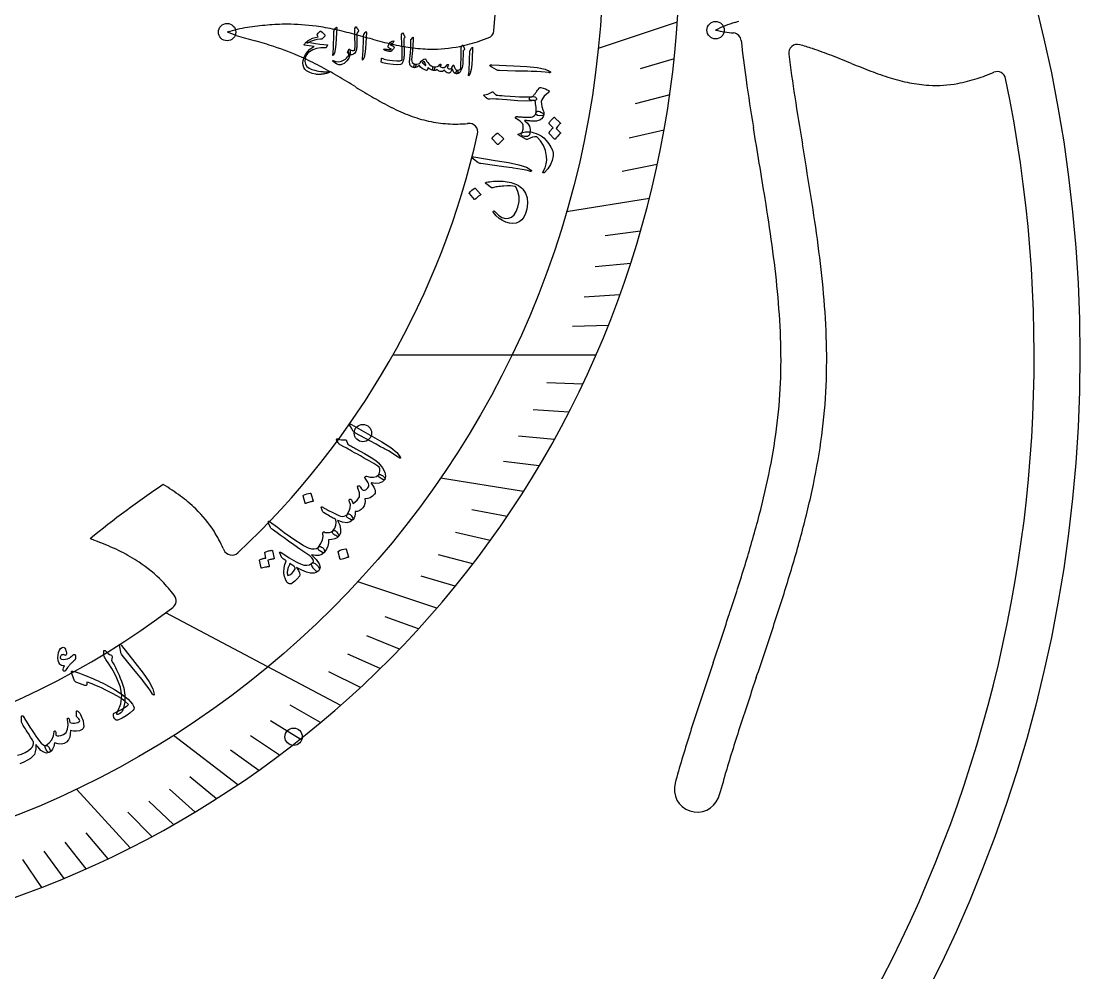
# Model space of a CAD drawing. Header units: millimetres. Extents: x -40.3 to 40.3, y -40.3 to 40.3.
# Drawn here: x 9.85 to 40.32, y -17.78 to 9.61 of the extents above; entities that cross this region are included whole.
import ezdxf

# ---------------------------------------------------------------- set-up
doc = ezdxf.new("R2010")
doc.units = ezdxf.units.MM
for name, color, linetype in [('CUT_INNER', 6, 'Continuous'), ('CUT_OUTER', 1, 'Continuous'), ('ENGRAVE', 7, 'Continuous'), ('ENGRAVE_FINE', 8, 'Continuous'), ('TEXT', 5, 'Continuous')]:
    doc.layers.add(name, color=color, linetype=linetype)

msp = doc.modelspace()

# ---------------------------------------------------------------- linework, layer by layer
at = {"layer": 'CUT_INNER'}
for points in [[(30.394, 9.579), (30.505, 9.614)], [(16.042, 9.201), (15.785, 9.296), (15.78, 9.297)], [(23.058, 9.046), (23.294, 9.131)], [(22.715, 6.669), (22.703, 6.668)], [(12.142, -5.4), (11.842, -5.287), (11.836, -5.285)], [(15.668, -5.564), (15.685, -5.604)]]:
    msp.add_lwpolyline(points, dxfattribs=at)
for centre, radius, start, end in [((0, 11.523), 23.56, 354.6887, 200.6515), ((0, 11.523), 28.802, 270.0987, 51.7132), ((17.634, 1.595), 7.935, 95.0429, 99.2139), ((17.519, 2.913), 6.612, 90.14, 95.0554), ((17.511, 3.481), 6.044, 82.1346, 90.0734), ((17.335, 2.265), 7.274, 77.7011, 82.0797), ((31.522, 5.986), 3.766, 107.4337, 116.5342), ((16.893, 5.7), 3.766, 98.0836, 107.1841), ((27.106, 47.103), 39.484, 253.7262, 254.5445), ((16.315, -2.369), 12.018, 74.9975, 77.6552), ((-5.099, -82.086), 94.561, 74.62862, 74.96811), ((23.21, 9.366), 0.25, 289.7996, 354.5508), ((30.667, 12.948), 3.687, 257.0312, 265.1816), ((30.328, 9.026), 0.25, 6.501, 83.3467), ((13.047, -3.56), 13.094, 71.876, 74.327), ((14.49, 0.876), 8.429, 66.0062, 71.8159), ((23.631, 22.41), 13.813, 254.6168, 256.9481), ((21.961, 15.211), 6.422, 256.9616, 261.9529), ((21.687, 13.307), 4.498, 262.0094, 269.1375), ((21.67, 12.866), 4.058, 269.2856, 281.4318), ((21.496, 13.701), 4.91, 281.4908, 288.5465), ((60.545, 12.249), 30.139, 186.0864, 188.2472), ((32.195, 8.695), 0.25, 74.2684, 187.5901), ((30.648, 3.064), 6.09, 71.0583, 74.6289), ((14.26, 0.408), 8.95, 62.1375, 65.8785), ((74.361, 14.033), 42.753, 187.2164, 188.8803), ((28.468, -3.561), 13.064, 68.8285, 71.4451), ((19.242, -27.331), 38.562, 67.903, 68.8011), ((12.329, -3.224), 13.064, 59.4785, 62.095), ((44.423, 34.666), 28.354, 247.8841, 249.0971), ((0, 0), 39.01, 257.7581, 11.7782), ((-0.637, -25.179), 38.562, 58.5529, 59.451), ((98.248, 17.571), 68.215, 188.12779, 189.29754), ((37.694, 17.041), 9.489, 249.0808, 252.6483), ((36.508, 13.243), 5.509, 252.6488, 258.6338), ((36.035, 12.059), 4.307, 280.3879, 288.0116), ((35.613, 13.404), 5.717, 287.8694, 293.0397), ((37.944, 7.912), 0.25, 11.7773, 111.9603), ((34.282, 31.903), 28.354, 238.534, 239.747), ((36.208, 11.77), 4.006, 258.6778, 266.7089), ((36.175, 11.315), 3.55, 266.8181, 280.3312), ((24.779, 15.606), 9.489, 239.7307, 243.2983), ((148.876, 25.595), 118.16, 188.84168, 189.50637), ((22.991, 12.051), 5.509, 243.2988, 249.2838), ((22.456, 10.645), 4.006, 249.3277, 257.3588), ((22.347, 10.187), 3.534, 257.4575, 266.482), ((22.358, 10.484), 3.831, 266.5991, 275.1708), ((22.744, 6.421), 0.25, 347.5195, 96.7946), ((-439.732, -71.907), 477.156, 9.21553, 9.46393), ((0.001, 11.523), 23.558, 313.0609, 347.3593), ((-202.175, -33.189), 237.779, 9.17224, 9.50592), ((-26.364, -4.802), 59.691, 7.83459, 9.1726), ((-26.568, -4.832), 58.582, 7.84535, 9.17483), ((-1.032, -1.315), 32.806, 5.5007, 7.8469), ((-0.939, -1.304), 34.027, 5.4748, 7.8357), ((9.213, -0.329), 22.513, 2.1259, 5.5019), ((9.294, -0.324), 23.747, 2.0745, 5.4749), ((14.607, -0.128), 17.116, 357.7261, 2.1235), ((14.656, -0.128), 18.382, 357.6508, 2.0714), ((17.21, -0.217), 14.511, 352.4802, 357.6727), ((17.237, -0.22), 15.799, 352.4048, 357.5995), ((13.724, 0.257), 18.029, 348.1693, 352.4338), ((13.678, 0.266), 19.391, 348.1365, 352.3715), ((7.186, 1.625), 24.709, 344.988, 348.1747), ((28.854, -26.032), 26.833, 123.7631, 129.3606), ((10.632, -9.229), 6.423, 53.6811, 58.9851), ((7.127, 1.639), 26.084, 344.976, 348.1419), ((11.884, -7.524), 4.307, 46.0379, 53.6616), ((12.407, -6.976), 3.55, 32.468, 45.9812), ((-4.713, 4.812), 37.027, 342.819, 344.9943), ((12.018, -7.214), 4.006, 24.3277, 32.3588), ((-4.804, 4.838), 38.436, 342.8188, 344.9809), ((9.565, -12.015), 7.099, 63.5768, 68.7197), ((10.537, -10.054), 4.91, 56.4908, 63.5465), ((15.916, -5.507), 0.25, 202.8326, 313.0664), ((11.004, -9.341), 4.058, 44.2856, 56.4318), ((-33.587, 13.732), 67.248, 341.60838, 342.82509), ((10.829, -9.505), 4.297, 37.1137, 44.2211), ((-33.671, 13.759), 68.651, 341.60904, 342.82234), ((14.061, -7.068), 0.25, 307.0898, 38.6906), ((0, 11.522), 23.558, 263.7419, 307.1023), ((-230.415, 79.163), 274.666, 341.30923, 341.61082), ((-230.569, 79.216), 276.144, 341.30963, 341.61054), ((160.536, -53.095), 138.05, 161.30982, 161.91204), ((160.405, -53.05), 136.597, 161.30874, 161.91289), ((81.101, -27.153), 54.486, 161.9092, 163.4496), ((81.27, -27.207), 53.349, 161.9104, 163.4356), ((38.884, -14.861), 10.52, 162.1243, 166.0208), ((22.909, -10.301), 7.423, 340.8192, 346.7858), ((29.309, -12.497), 0.657, 164.3765, 338.3447)]:
    msp.add_arc(centre, radius, start, end, dxfattribs=at)
at = {"layer": 'CUT_OUTER'}
msp.add_circle((0, 0), 40.325, dxfattribs=at)
at = {"layer": 'ENGRAVE'}
for points in [[(28.737, 9.586), (26.463, 8.827)], [(27.936, 4.514), (25.552, 4.129)], [(26.396, 0), (20.549, 0)], [(24.307, -3.928), (21.922, -3.543)], [(21.819, -7.278), (19.545, -6.52)], [(19.049, -10.079), (14.014, -7.415)], [(16.084, -12.369), (14.235, -10.947)], [(12.987, -14.185), (11.438, -12.492)]]:
    msp.add_lwpolyline(points, dxfattribs=at)
for centre, radius in [((0, 11.523), 26.6), ((15.779, 9.298), 0.25), ((29.839, 9.355), 0.25), ((19.686, -2.242), 0.25), ((17.693, -10.983), 0.25)]:
    msp.add_circle(centre, radius, dxfattribs=at)
at = {"layer": 'ENGRAVE_FINE'}
for points in [[(28.646, 8.53), (27.664, 8.238)], [(28.519, 7.495), (27.526, 7.234)], [(28.357, 6.48), (27.355, 6.251)], [(28.162, 5.486), (27.152, 5.289)], [(27.681, 3.565), (26.658, 3.434)], [(27.398, 2.639), (26.37, 2.54)], [(27.088, 1.736), (26.058, 1.67)], [(26.754, 0.856), (25.721, 0.823)], [(26.017, -0.833), (24.985, -0.8)], [(25.617, -1.642), (24.587, -1.576)], [(25.198, -2.427), (24.171, -2.328)], [(24.761, -3.189), (23.738, -3.058)], [(23.837, -4.644), (22.826, -4.447)], [(23.352, -5.336), (22.35, -5.107)], [(22.854, -6.006), (21.861, -5.745)], [(22.342, -6.653), (21.36, -6.361)], [(21.284, -7.881), (20.327, -7.527)], [(20.739, -8.463), (19.796, -8.078)], [(20.185, -9.023), (19.257, -8.608)], [(19.621, -9.561), (18.71, -9.117)], [(18.47, -10.577), (17.594, -10.076)], [(17.883, -11.055), (17.027, -10.526)], [(17.289, -11.512), (16.454, -10.956)], [(16.69, -11.95), (15.877, -11.368)], [(15.474, -12.769), (14.707, -12.136)], [(14.858, -13.15), (14.117, -12.494)], [(14.239, -13.513), (13.522, -12.833)], [(13.615, -13.858), (12.925, -13.155)], [(12.356, -14.494), (11.721, -13.749)], [(11.084, -15.06), (10.508, -14.277)], [(11.721, -14.786), (11.116, -14.021)], [(10.444, -15.318), (9.898, -14.517)]]:
    msp.add_lwpolyline(points, dxfattribs=at)
at = {"layer": 'TEXT'}
for points in [[(19.496, 9.452), (19.499, 9.451), (19.501, 9.448), (19.503, 9.445), (19.504, 9.441), (19.506, 9.434), (19.51, 9.425), (19.516, 9.414), (19.524, 9.4), (19.529, 9.393), (19.534, 9.386), (19.539, 9.38), (19.543, 9.373), (19.548, 9.367), (19.552, 9.361), (19.557, 9.356), (19.561, 9.351), (19.565, 9.344), (19.566, 9.336), (19.562, 9.327), (19.555, 9.318), (19.518, 9.277), (19.517, 9.26), (19.517, 9.241), (19.517, 9.217), (19.517, 9.19), (19.517, 9.159), (19.517, 9.125), (19.516, 9.086), (19.516, 9.044), (19.516, 9.002), (19.515, 8.963), (19.514, 8.927), (19.512, 8.895), (19.51, 8.867), (19.507, 8.841), (19.504, 8.819), (19.5, 8.801), (19.481, 8.739), (19.452, 8.693), (19.415, 8.662), (19.368, 8.647), (19.361, 8.646), (19.354, 8.646), (19.347, 8.645), (19.341, 8.646), (19.335, 8.646), (19.329, 8.647), (19.323, 8.648), (19.318, 8.649), (19.303, 8.656), (19.292, 8.67), (19.284, 8.69), (19.279, 8.716), (19.276, 8.744), (19.277, 8.768), (19.281, 8.788), (19.287, 8.805), (19.289, 8.808), (19.291, 8.81), (19.293, 8.811), (19.295, 8.811), (19.298, 8.81), (19.3, 8.809), (19.302, 8.807), (19.304, 8.805), (19.317, 8.792), (19.334, 8.783), (19.353, 8.776), (19.375, 8.771), (19.398, 8.77), (19.419, 8.772), (19.438, 8.777), (19.454, 8.784), (19.458, 8.819), (19.46, 8.887), (19.461, 8.986), (19.459, 9.117), (19.457, 9.263), (19.457, 9.282), (19.456, 9.3), (19.455, 9.318), (19.453, 9.334), (19.452, 9.342), (19.451, 9.35), (19.451, 9.357), (19.451, 9.363), (19.451, 9.368), (19.451, 9.373), (19.451, 9.376), (19.45, 9.379), (19.45, 9.385), (19.451, 9.391), (19.453, 9.396), (19.456, 9.4), (19.487, 9.447), (19.489, 9.449), (19.491, 9.451), (19.494, 9.451), (19.496, 9.452)], [(18.47, 9.094), (18.363, 9.083), (18.267, 9.062), (18.182, 9.031), (18.108, 8.991), (18.097, 8.984), (18.087, 8.981), (18.078, 8.982), (18.07, 8.985), (18.062, 8.998), (18.066, 9.013), (18.081, 9.032), (18.108, 9.053), (18.169, 9.09), (18.237, 9.121), (18.312, 9.147), (18.395, 9.167), (18.378, 9.203), (18.375, 9.212), (18.374, 9.22), (18.375, 9.229), (18.379, 9.236), (18.399, 9.265), (18.418, 9.289), (18.434, 9.308), (18.448, 9.321), (18.457, 9.327), (18.465, 9.33), (18.472, 9.329), (18.479, 9.325), (18.517, 9.295), (18.548, 9.268), (18.573, 9.244), (18.592, 9.222), (18.595, 9.215), (18.596, 9.207), (18.594, 9.198), (18.59, 9.187), (18.58, 9.171), (18.565, 9.152), (18.545, 9.13), (18.519, 9.105), (18.513, 9.102), (18.503, 9.099), (18.488, 9.096), (18.47, 9.094)], [(18.903, 9.416), (18.917, 9.436), (18.928, 9.442), (18.933, 9.435), (18.935, 9.413), (18.919, 9.121), (18.909, 8.942), (18.892, 8.8), (18.867, 8.696), (18.836, 8.629), (18.831, 8.624), (18.827, 8.621), (18.824, 8.621), (18.822, 8.624), (18.82, 8.628), (18.819, 8.632), (18.819, 8.638), (18.82, 8.645), (18.827, 8.696), (18.833, 8.75), (18.837, 8.808), (18.839, 8.869), (18.84, 8.885), (18.841, 8.928), (18.844, 8.998), (18.847, 9.096), (18.853, 9.313), (18.854, 9.324), (18.856, 9.334), (18.859, 9.344), (18.863, 9.352)], [(19.755, 9.289), (19.77, 9.309), (19.78, 9.316), (19.786, 9.308), (19.788, 9.287), (19.772, 8.995), (19.762, 8.816), (19.744, 8.674), (19.72, 8.57), (19.688, 8.503), (19.683, 8.498), (19.679, 8.495), (19.676, 8.495), (19.674, 8.498), (19.672, 8.501), (19.672, 8.506), (19.672, 8.512), (19.672, 8.518), (19.68, 8.569), (19.685, 8.623), (19.689, 8.681), (19.691, 8.742), (19.692, 8.758), (19.694, 8.802), (19.696, 8.872), (19.7, 8.97), (19.705, 9.186), (19.706, 9.198), (19.708, 9.208), (19.712, 9.217), (19.716, 9.226)], [(20.847, 9.262), (20.852, 9.248), (20.857, 9.235), (20.863, 9.223), (20.869, 9.211), (20.875, 9.2), (20.882, 9.19), (20.889, 9.18), (20.897, 9.17), (20.9, 9.165), (20.901, 9.16), (20.898, 9.154), (20.894, 9.148), (20.867, 9.116), (20.865, 9.112), (20.863, 9.109), (20.862, 9.107), (20.861, 9.105), (20.866, 9.007), (20.87, 8.918), (20.873, 8.839), (20.875, 8.769), (20.876, 8.71), (20.875, 8.659), (20.873, 8.619), (20.87, 8.588), (20.861, 8.53), (20.858, 8.512), (20.853, 8.494), (20.847, 8.476), (20.841, 8.458), (20.834, 8.441), (20.825, 8.423), (20.816, 8.405), (20.805, 8.387), (20.766, 8.365), (20.685, 8.357), (20.563, 8.366), (20.399, 8.389), (20.349, 8.398), (20.302, 8.408), (20.259, 8.419), (20.22, 8.43), (20.217, 8.432), (20.215, 8.434), (20.213, 8.438), (20.214, 8.441), (20.215, 8.46), (20.217, 8.476), (20.218, 8.491), (20.22, 8.504), (20.221, 8.516), (20.223, 8.526), (20.225, 8.535), (20.226, 8.543), (20.227, 8.547), (20.229, 8.549), (20.232, 8.55), (20.235, 8.548), (20.262, 8.535), (20.296, 8.524), (20.339, 8.514), (20.39, 8.504), (20.543, 8.482), (20.664, 8.471), (20.753, 8.473), (20.809, 8.487), (20.814, 8.522), (20.817, 8.588), (20.816, 8.685), (20.813, 8.812), (20.808, 8.939), (20.805, 9.035), (20.802, 9.1), (20.799, 9.134), (20.799, 9.144), (20.798, 9.153), (20.797, 9.161), (20.796, 9.169), (20.795, 9.175), (20.795, 9.182), (20.794, 9.187), (20.794, 9.192), (20.793, 9.202), (20.794, 9.211), (20.797, 9.22), (20.801, 9.228), (20.83, 9.269), (20.832, 9.272), (20.835, 9.274), (20.837, 9.274), (20.839, 9.274), (20.842, 9.272), (20.844, 9.269), (20.846, 9.266), (20.847, 9.262)], [(21.121, 9.147), (21.124, 9.15), (21.126, 9.152), (21.128, 9.153), (21.13, 9.153), (21.133, 9.151), (21.134, 9.146), (21.136, 9.138), (21.136, 9.127), (21.133, 9.037), (21.128, 8.955), (21.123, 8.88), (21.118, 8.811), (21.112, 8.752), (21.107, 8.7), (21.102, 8.653), (21.099, 8.613), (21.096, 8.579), (21.093, 8.55), (21.091, 8.528), (21.089, 8.512), (21.093, 8.463), (21.11, 8.424), (21.143, 8.397), (21.19, 8.38), (21.203, 8.374), (21.21, 8.365), (21.212, 8.351), (21.208, 8.334), (21.198, 8.307), (21.19, 8.288), (21.181, 8.277), (21.174, 8.274), (21.107, 8.293), (21.061, 8.327), (21.036, 8.377), (21.031, 8.442), (21.033, 8.472), (21.035, 8.502), (21.038, 8.533), (21.041, 8.563), (21.044, 8.594), (21.047, 8.624), (21.05, 8.655), (21.054, 8.686), (21.06, 8.744), (21.065, 8.797), (21.068, 8.844), (21.069, 8.886), (21.069, 8.926), (21.069, 8.969), (21.068, 9.014), (21.066, 9.062), (21.066, 9.071), (21.068, 9.079), (21.07, 9.085), (21.074, 9.091)], [(18.172, 8.999), (18.322, 8.971), (18.452, 8.951), (18.563, 8.939), (18.654, 8.935), (18.657, 8.935), (18.659, 8.934), (18.661, 8.933), (18.662, 8.932), (18.663, 8.93), (18.664, 8.928), (18.664, 8.925), (18.663, 8.923), (18.659, 8.912), (18.655, 8.903), (18.652, 8.894), (18.648, 8.886), (18.645, 8.88), (18.642, 8.873), (18.64, 8.868), (18.637, 8.864), (18.632, 8.857), (18.627, 8.853), (18.622, 8.85), (18.616, 8.849), (18.476, 8.845), (18.352, 8.824), (18.244, 8.786), (18.151, 8.732), (18.102, 8.69), (18.065, 8.644), (18.038, 8.593), (18.022, 8.538), (18.016, 8.449), (18.034, 8.373), (18.076, 8.31), (18.142, 8.26), (18.177, 8.242), (18.216, 8.226), (18.259, 8.212), (18.307, 8.199), (18.358, 8.188), (18.413, 8.178), (18.472, 8.169), (18.534, 8.162), (18.557, 8.16), (18.579, 8.158), (18.6, 8.156), (18.622, 8.155), (18.642, 8.154), (18.663, 8.153), (18.682, 8.152), (18.701, 8.152), (18.707, 8.151), (18.711, 8.149), (18.712, 8.145), (18.713, 8.14), (18.711, 8.134), (18.709, 8.13), (18.707, 8.127), (18.703, 8.126), (18.668, 8.117), (18.635, 8.109), (18.603, 8.102), (18.574, 8.096), (18.546, 8.091), (18.521, 8.087), (18.498, 8.084), (18.477, 8.082), (18.457, 8.081), (18.438, 8.08), (18.419, 8.079), (18.401, 8.079), (18.384, 8.08), (18.367, 8.081), (18.35, 8.083), (18.334, 8.086), (18.226, 8.111), (18.137, 8.143), (18.068, 8.182), (18.019, 8.229), (17.986, 8.283), (17.966, 8.343), (17.96, 8.41), (17.967, 8.483), (17.992, 8.571), (18.032, 8.654), (18.088, 8.732), (18.16, 8.805), (18.187, 8.826), (18.217, 8.846), (18.25, 8.864), (18.285, 8.881), (18.001, 8.926), (17.995, 8.93), (17.993, 8.936), (17.995, 8.943), (18.002, 8.952), (18.013, 8.965), (18.024, 8.977), (18.033, 8.988), (18.042, 8.997), (18.049, 9.005), (18.055, 9.011), (18.06, 9.015), (18.064, 9.019), (18.072, 9.018), (18.093, 9.015), (18.126, 9.008), (18.172, 8.999)], [(20.575, 9.052), (20.577, 9.052), (20.578, 9.051), (20.58, 9.049), (20.581, 9.047), (20.581, 9.045), (20.581, 9.043), (20.581, 9.041), (20.58, 9.039), (20.546, 8.98), (20.542, 8.974), (20.538, 8.97), (20.534, 8.967), (20.53, 8.965), (20.515, 8.963), (20.502, 8.96), (20.49, 8.954), (20.481, 8.947), (20.479, 8.943), (20.48, 8.938), (20.485, 8.933), (20.494, 8.926), (20.501, 8.923), (20.507, 8.92), (20.514, 8.917), (20.521, 8.914), (20.528, 8.911), (20.536, 8.908), (20.544, 8.906), (20.552, 8.903), (20.58, 8.886), (20.586, 8.859), (20.57, 8.822), (20.531, 8.775), (20.516, 8.762), (20.502, 8.752), (20.488, 8.745), (20.476, 8.742), (20.462, 8.741), (20.444, 8.742), (20.421, 8.746), (20.393, 8.752), (20.379, 8.756), (20.366, 8.76), (20.353, 8.764), (20.341, 8.769), (20.33, 8.773), (20.32, 8.778), (20.311, 8.782), (20.302, 8.787), (20.297, 8.79), (20.293, 8.795), (20.291, 8.799), (20.291, 8.804), (20.293, 8.808), (20.295, 8.811), (20.299, 8.813), (20.305, 8.812), (20.321, 8.811), (20.34, 8.809), (20.361, 8.807), (20.384, 8.804), (20.427, 8.799), (20.461, 8.797), (20.486, 8.797), (20.501, 8.8), (20.503, 8.801), (20.505, 8.803), (20.505, 8.805), (20.505, 8.808), (20.504, 8.81), (20.502, 8.812), (20.5, 8.814), (20.496, 8.815), (20.463, 8.829), (20.45, 8.835), (20.438, 8.842), (20.429, 8.85), (20.422, 8.859), (20.416, 8.869), (20.414, 8.879), (20.414, 8.888), (20.417, 8.898), (20.448, 8.961), (20.485, 9.008), (20.527, 9.039), (20.575, 9.052)], [(22.52, 8.867), (22.531, 8.885), (22.539, 8.899), (22.545, 8.91), (22.549, 8.917), (22.552, 8.921), (22.555, 8.924), (22.558, 8.926), (22.562, 8.926), (22.567, 8.924), (22.57, 8.922), (22.572, 8.918), (22.574, 8.912), (22.58, 8.886), (22.588, 8.861), (22.599, 8.839), (22.611, 8.819), (22.615, 8.812), (22.615, 8.806), (22.612, 8.799), (22.606, 8.792), (22.575, 8.759), (22.574, 8.743), (22.574, 8.726), (22.573, 8.71), (22.573, 8.695), (22.572, 8.679), (22.572, 8.664), (22.571, 8.649), (22.571, 8.635), (22.568, 8.501), (22.562, 8.396), (22.555, 8.321), (22.545, 8.276), (22.511, 8.197), (22.473, 8.14), (22.431, 8.106), (22.386, 8.094), (22.385, 8.094), (22.384, 8.094), (22.383, 8.095), (22.381, 8.095), (22.375, 8.102), (22.373, 8.118), (22.375, 8.142), (22.38, 8.174), (22.383, 8.186), (22.387, 8.194), (22.394, 8.199), (22.402, 8.2), (22.433, 8.201), (22.459, 8.209), (22.481, 8.221), (22.499, 8.239), (22.502, 8.264), (22.504, 8.293), (22.506, 8.324), (22.508, 8.36), (22.509, 8.398), (22.511, 8.44), (22.512, 8.485), (22.512, 8.533), (22.514, 8.58), (22.515, 8.623), (22.515, 8.661), (22.516, 8.694), (22.516, 8.722), (22.517, 8.745), (22.517, 8.764), (22.517, 8.777), (22.516, 8.846), (22.516, 8.853), (22.517, 8.859), (22.518, 8.863), (22.52, 8.867)], [(22.813, 8.836), (22.828, 8.856), (22.838, 8.862), (22.844, 8.855), (22.846, 8.833), (22.83, 8.541), (22.82, 8.362), (22.802, 8.22), (22.778, 8.116), (22.746, 8.049), (22.741, 8.044), (22.737, 8.041), (22.734, 8.041), (22.732, 8.044), (22.73, 8.048), (22.73, 8.052), (22.73, 8.058), (22.73, 8.065), (22.738, 8.116), (22.743, 8.17), (22.747, 8.228), (22.749, 8.289), (22.75, 8.305), (22.752, 8.348), (22.754, 8.418), (22.758, 8.516), (22.763, 8.733), (22.764, 8.744), (22.766, 8.754), (22.77, 8.764), (22.774, 8.772)], [(19.305, 8.805), (19.312, 8.79), (19.317, 8.772), (19.321, 8.752), (19.323, 8.729), (19.323, 8.705), (19.321, 8.681), (19.318, 8.657), (19.313, 8.633), (19.306, 8.608), (19.295, 8.581), (19.279, 8.55), (19.26, 8.516), (19.228, 8.47), (19.19, 8.431), (19.148, 8.399), (19.101, 8.375), (19.075, 8.366), (19.049, 8.36), (19.023, 8.357), (18.996, 8.358), (18.964, 8.366), (18.925, 8.387), (18.878, 8.419), (18.823, 8.464), (18.82, 8.467), (18.818, 8.471), (18.817, 8.475), (18.818, 8.479), (18.82, 8.482), (18.823, 8.484), (18.827, 8.484), (18.833, 8.482), (18.912, 8.452), (18.99, 8.445), (19.069, 8.46), (19.148, 8.498), (19.184, 8.523), (19.218, 8.551), (19.247, 8.583), (19.274, 8.618), (19.277, 8.624), (19.279, 8.631), (19.28, 8.639), (19.28, 8.647), (19.278, 8.659), (19.272, 8.673), (19.261, 8.69), (19.247, 8.71), (19.245, 8.713), (19.245, 8.716), (19.246, 8.721), (19.248, 8.725), (19.288, 8.805), (19.29, 8.808), (19.292, 8.809), (19.294, 8.811), (19.296, 8.811), (19.299, 8.81), (19.301, 8.809), (19.303, 8.807), (19.305, 8.805)], [(21.48, 8.529), (21.483, 8.53), (21.486, 8.529), (21.488, 8.528), (21.49, 8.525), (21.508, 8.49), (21.53, 8.456), (21.556, 8.422), (21.585, 8.388), (21.618, 8.357), (21.654, 8.332), (21.693, 8.312), (21.735, 8.299), (21.745, 8.295), (21.751, 8.288), (21.754, 8.279), (21.753, 8.266), (21.747, 8.233), (21.739, 8.21), (21.73, 8.196), (21.72, 8.193), (21.68, 8.203), (21.64, 8.22), (21.601, 8.244), (21.562, 8.276), (21.555, 8.247), (21.548, 8.226), (21.543, 8.211), (21.537, 8.204), (21.532, 8.201), (21.526, 8.199), (21.52, 8.198), (21.514, 8.198), (21.452, 8.219), (21.397, 8.251), (21.35, 8.293), (21.311, 8.347), (21.309, 8.349), (21.308, 8.35), (21.305, 8.349), (21.303, 8.347), (21.268, 8.313), (21.235, 8.289), (21.203, 8.276), (21.174, 8.274), (21.168, 8.276), (21.164, 8.28), (21.161, 8.287), (21.159, 8.295), (21.158, 8.321), (21.159, 8.341), (21.164, 8.358), (21.172, 8.37), (21.176, 8.375), (21.181, 8.378), (21.185, 8.38), (21.19, 8.38), (21.24, 8.377), (21.281, 8.382), (21.312, 8.395), (21.333, 8.416), (21.368, 8.459), (21.404, 8.493), (21.441, 8.516), (21.48, 8.529)], [(21.462, 8.443), (21.461, 8.444), (21.459, 8.445), (21.457, 8.446), (21.454, 8.446), (21.437, 8.444), (21.422, 8.439), (21.41, 8.433), (21.399, 8.424), (21.397, 8.421), (21.396, 8.417), (21.396, 8.414), (21.399, 8.411), (21.408, 8.401), (21.418, 8.391), (21.429, 8.382), (21.44, 8.373), (21.452, 8.365), (21.465, 8.357), (21.478, 8.349), (21.492, 8.342), (21.495, 8.341), (21.498, 8.34), (21.5, 8.34), (21.502, 8.341), (21.502, 8.342), (21.502, 8.344), (21.501, 8.346), (21.5, 8.348), (21.495, 8.357), (21.49, 8.368), (21.486, 8.378), (21.481, 8.39), (21.476, 8.402), (21.471, 8.415), (21.467, 8.428), (21.462, 8.443)], [(21.897, 8.361), (21.902, 8.367), (21.906, 8.371), (21.911, 8.375), (21.916, 8.376), (21.921, 8.377), (21.925, 8.375), (21.929, 8.373), (21.932, 8.368), (21.933, 8.363), (21.933, 8.356), (21.931, 8.349), (21.927, 8.341), (21.924, 8.337), (21.921, 8.333), (21.918, 8.329), (21.915, 8.325), (21.912, 8.32), (21.909, 8.316), (21.906, 8.312), (21.902, 8.308), (21.966, 8.281), (22.022, 8.28), (22.071, 8.305), (22.112, 8.354), (22.117, 8.36), (22.121, 8.365), (22.126, 8.368), (22.13, 8.37), (22.135, 8.37), (22.139, 8.369), (22.143, 8.367), (22.146, 8.363), (22.148, 8.358), (22.148, 8.352), (22.147, 8.346), (22.144, 8.339), (22.135, 8.322), (22.129, 8.309), (22.125, 8.297), (22.124, 8.288), (22.126, 8.274), (22.133, 8.263), (22.145, 8.253), (22.162, 8.245), (22.181, 8.24), (22.198, 8.239), (22.212, 8.241), (22.225, 8.248), (22.237, 8.26), (22.25, 8.279), (22.263, 8.305), (22.277, 8.337), (22.279, 8.341), (22.282, 8.344), (22.287, 8.345), (22.292, 8.345), (22.298, 8.343), (22.303, 8.341), (22.306, 8.337), (22.307, 8.333), (22.323, 8.281), (22.344, 8.242), (22.371, 8.214), (22.403, 8.2), (22.41, 8.196), (22.414, 8.188), (22.417, 8.178), (22.418, 8.164), (22.418, 8.149), (22.417, 8.136), (22.414, 8.124), (22.409, 8.113), (22.404, 8.104), (22.399, 8.098), (22.393, 8.094), (22.387, 8.094), (22.343, 8.108), (22.308, 8.135), (22.282, 8.176), (22.264, 8.231), (22.263, 8.234), (22.261, 8.235), (22.26, 8.234), (22.258, 8.232), (22.242, 8.2), (22.227, 8.174), (22.215, 8.154), (22.203, 8.14), (22.192, 8.131), (22.18, 8.124), (22.167, 8.121), (22.153, 8.12), (22.114, 8.129), (22.082, 8.145), (22.056, 8.169), (22.037, 8.201), (22.009, 8.181), (21.98, 8.168), (21.948, 8.162), (21.916, 8.164), (21.885, 8.171), (21.86, 8.184), (21.839, 8.202), (21.823, 8.225), (21.796, 8.208), (21.77, 8.197), (21.744, 8.192), (21.718, 8.193), (21.709, 8.2), (21.703, 8.215), (21.701, 8.241), (21.703, 8.276), (21.706, 8.286), (21.712, 8.293), (21.721, 8.298), (21.734, 8.299), (21.788, 8.299), (21.834, 8.31), (21.87, 8.331), (21.897, 8.361)], [(23.394, 8.291), (23.351, 8.321), (23.337, 8.341), (23.353, 8.353), (23.398, 8.357), (24.021, 8.33), (24.404, 8.313), (24.707, 8.281), (24.931, 8.233), (25.074, 8.166), (25.085, 8.156), (25.091, 8.148), (25.091, 8.141), (25.086, 8.136), (25.078, 8.133), (25.068, 8.131), (25.056, 8.13), (25.041, 8.132), (24.933, 8.146), (24.817, 8.157), (24.693, 8.163), (24.562, 8.166), (24.528, 8.167), (24.436, 8.17), (24.286, 8.174), (24.078, 8.179), (23.616, 8.19), (23.591, 8.192), (23.569, 8.196), (23.549, 8.203), (23.532, 8.211)], [(24.478, 7.366), (24.481, 7.396), (24.492, 7.418), (24.512, 7.432), (24.542, 7.438), (24.556, 7.441), (24.571, 7.448), (24.587, 7.46), (24.602, 7.477), (24.611, 7.488), (24.62, 7.5), (24.631, 7.513), (24.643, 7.527), (24.655, 7.543), (24.667, 7.559), (24.68, 7.577), (24.694, 7.596), (24.718, 7.632), (24.739, 7.66), (24.755, 7.681), (24.768, 7.694), (24.778, 7.702), (24.788, 7.707), (24.798, 7.708), (24.808, 7.705), (24.881, 7.683), (24.944, 7.662), (24.995, 7.641), (25.036, 7.621), (25.041, 7.616), (25.044, 7.61), (25.046, 7.603), (25.045, 7.593), (25.043, 7.582), (25.04, 7.572), (25.036, 7.566), (25.032, 7.561), (24.963, 7.506), (24.907, 7.453), (24.865, 7.402), (24.836, 7.353), (24.823, 7.3), (24.824, 7.235), (24.839, 7.156), (24.869, 7.065), (24.883, 7.02), (24.892, 6.982), (24.896, 6.951), (24.895, 6.926), (24.891, 6.915), (24.883, 6.906), (24.871, 6.9), (24.856, 6.896), (24.771, 6.891), (24.712, 6.901), (24.678, 6.927), (24.67, 6.967), (24.673, 7.009), (24.674, 7.052), (24.674, 7.096), (24.671, 7.142), (24.666, 7.188), (24.66, 7.236), (24.651, 7.284), (24.64, 7.334), (24.57, 7.33), (24.52, 7.335), (24.489, 7.347), (24.478, 7.366)], [(23.765, 7.468), (23.925, 7.456), (24.067, 7.447), (24.192, 7.44), (24.3, 7.435), (24.389, 7.432), (24.46, 7.432), (24.514, 7.433), (24.549, 7.437), (24.595, 7.443), (24.632, 7.44), (24.66, 7.427), (24.678, 7.405), (24.686, 7.38), (24.682, 7.36), (24.668, 7.343), (24.642, 7.331), (24.55, 7.317), (24.384, 7.315), (24.145, 7.324), (23.834, 7.346), (23.7, 7.357), (23.593, 7.366), (23.513, 7.372), (23.46, 7.374), (23.341, 7.368), (23.32, 7.368), (23.301, 7.371), (23.285, 7.376), (23.271, 7.383), (23.239, 7.41), (23.214, 7.43), (23.196, 7.445), (23.186, 7.454), (23.171, 7.471), (23.167, 7.484), (23.174, 7.493), (23.191, 7.497), (23.238, 7.502), (23.288, 7.516), (23.342, 7.54), (23.399, 7.572), (23.41, 7.577), (23.421, 7.579), (23.431, 7.577), (23.44, 7.57), (23.451, 7.56), (23.461, 7.55), (23.47, 7.541), (23.479, 7.532), (23.487, 7.524), (23.494, 7.517), (23.5, 7.511), (23.506, 7.504), (23.516, 7.495), (23.526, 7.488), (23.537, 7.484), (23.549, 7.482), (23.574, 7.481), (23.618, 7.478), (23.682, 7.474), (23.765, 7.468)], [(24.082, 6.847), (24.089, 6.857), (24.098, 6.864), (24.111, 6.867), (24.127, 6.866), (24.138, 6.866), (24.154, 6.865), (24.173, 6.863), (24.197, 6.862), (24.226, 6.86), (24.258, 6.857), (24.294, 6.855), (24.334, 6.852), (24.41, 6.848), (24.475, 6.848), (24.528, 6.854), (24.569, 6.864), (24.602, 6.88), (24.63, 6.903), (24.653, 6.932), (24.67, 6.967), (24.688, 7), (24.712, 7.019), (24.741, 7.023), (24.777, 7.013), (24.831, 6.988), (24.869, 6.965), (24.89, 6.945), (24.895, 6.928), (24.872, 6.856), (24.833, 6.8), (24.777, 6.762), (24.705, 6.742), (24.683, 6.739), (24.66, 6.737), (24.636, 6.736), (24.61, 6.735), (24.582, 6.735), (24.553, 6.736), (24.523, 6.738), (24.491, 6.742), (24.459, 6.745), (24.432, 6.748), (24.408, 6.751), (24.387, 6.753), (24.37, 6.754), (24.357, 6.756), (24.348, 6.757), (24.344, 6.757), (24.342, 6.758), (24.34, 6.757), (24.34, 6.757), (24.34, 6.756), (24.34, 6.754), (24.342, 6.752), (24.345, 6.749), (24.349, 6.746), (24.429, 6.678), (24.48, 6.596), (24.503, 6.5), (24.497, 6.391), (24.483, 6.347), (24.458, 6.316), (24.422, 6.298), (24.375, 6.292), (24.335, 6.296), (24.302, 6.304), (24.276, 6.316), (24.257, 6.333), (24.245, 6.351), (24.24, 6.368), (24.243, 6.383), (24.252, 6.396), (24.264, 6.407), (24.272, 6.417), (24.278, 6.426), (24.281, 6.434), (24.298, 6.505), (24.303, 6.568), (24.297, 6.623), (24.277, 6.67), (24.256, 6.699), (24.219, 6.732), (24.166, 6.769), (24.098, 6.811), (24.088, 6.817), (24.081, 6.826), (24.079, 6.836), (24.082, 6.847)], [(25.048, 6.659), (25.046, 6.663), (25.045, 6.668), (25.045, 6.674), (25.047, 6.681), (25.061, 6.704), (25.076, 6.726), (25.092, 6.748), (25.108, 6.769), (25.125, 6.788), (25.144, 6.807), (25.163, 6.826), (25.184, 6.843), (25.19, 6.846), (25.196, 6.847), (25.201, 6.846), (25.207, 6.842), (25.373, 6.682), (25.375, 6.678), (25.374, 6.673), (25.37, 6.667), (25.364, 6.66), (25.358, 6.655), (25.35, 6.647), (25.339, 6.636), (25.326, 6.621), (25.311, 6.604), (25.293, 6.582), (25.272, 6.558), (25.248, 6.529), (25.375, 6.402), (25.378, 6.396), (25.378, 6.39), (25.375, 6.384), (25.367, 6.377), (25.361, 6.37), (25.351, 6.36), (25.338, 6.347), (25.321, 6.329), (25.301, 6.308), (25.278, 6.282), (25.251, 6.253), (25.221, 6.218), (25.216, 6.215), (25.212, 6.214), (25.208, 6.215), (25.205, 6.219), (25.05, 6.382), (25.047, 6.386), (25.047, 6.391), (25.047, 6.397), (25.049, 6.404), (25.06, 6.424), (25.072, 6.443), (25.085, 6.461), (25.099, 6.479), (25.114, 6.496), (25.129, 6.511), (25.145, 6.527), (25.162, 6.541)], [(24.916, 5.259), (24.909, 5.252), (24.902, 5.247), (24.895, 5.245), (24.889, 5.244), (24.884, 5.245), (24.879, 5.247), (24.875, 5.251), (24.871, 5.257), (24.869, 5.262), (24.869, 5.268), (24.871, 5.275), (24.875, 5.283), (24.93, 5.395), (24.965, 5.505), (24.981, 5.613), (24.977, 5.718), (24.941, 5.888), (24.883, 6.038), (24.802, 6.168), (24.699, 6.278), (24.697, 6.28), (24.695, 6.281), (24.694, 6.282), (24.692, 6.283), (24.691, 6.284), (24.69, 6.285), (24.689, 6.285), (24.688, 6.286), (24.636, 6.288), (24.573, 6.277), (24.498, 6.251), (24.412, 6.211), (24.407, 6.21), (24.403, 6.21), (24.399, 6.21), (24.397, 6.212), (24.16, 6.338), (24.152, 6.348), (24.161, 6.361), (24.187, 6.375), (24.231, 6.393), (24.295, 6.412), (24.364, 6.424), (24.437, 6.428), (24.515, 6.424), (24.558, 6.418), (24.61, 6.404), (24.672, 6.382), (24.743, 6.353), (24.818, 6.312), (24.892, 6.254), (24.966, 6.178), (25.039, 6.085), (25.101, 5.989), (25.142, 5.898), (25.163, 5.814), (25.164, 5.737), (25.136, 5.607), (25.085, 5.484), (25.012, 5.368), (24.916, 5.259)], [(23.412, 6.223), (23.41, 6.227), (23.409, 6.231), (23.409, 6.237), (23.411, 6.243), (23.441, 6.285), (23.475, 6.324), (23.512, 6.359), (23.553, 6.391), (23.559, 6.393), (23.564, 6.394), (23.569, 6.392), (23.573, 6.389), (23.737, 6.234), (23.74, 6.228), (23.74, 6.223), (23.736, 6.216), (23.729, 6.21), (23.722, 6.204), (23.712, 6.195), (23.699, 6.183), (23.683, 6.167), (23.663, 6.147), (23.639, 6.124), (23.612, 6.097), (23.581, 6.066), (23.577, 6.062), (23.572, 6.06), (23.569, 6.061), (23.566, 6.064)], [(22.872, 5.641), (22.832, 5.675), (22.821, 5.697), (22.838, 5.707), (22.883, 5.705), (23.499, 5.607), (23.878, 5.548), (24.175, 5.481), (24.392, 5.407), (24.527, 5.325), (24.537, 5.313), (24.541, 5.304), (24.541, 5.298), (24.535, 5.293), (24.526, 5.291), (24.516, 5.29), (24.504, 5.291), (24.49, 5.294), (24.384, 5.321), (24.27, 5.345), (24.148, 5.365), (24.018, 5.383), (23.985, 5.388), (23.893, 5.401), (23.744, 5.422), (23.538, 5.452), (23.08, 5.514), (23.056, 5.519), (23.035, 5.526), (23.016, 5.535), (22.999, 5.545)], [(23.245, 4.977), (23.292, 4.986), (23.34, 4.993), (23.39, 4.999), (23.442, 5.004), (23.496, 5.008), (23.552, 5.01), (23.61, 5.01), (23.67, 5.009), (23.729, 5.005), (23.787, 4.999), (23.844, 4.991), (23.9, 4.979), (23.954, 4.966), (24.008, 4.949), (24.061, 4.93), (24.113, 4.908), (24.166, 4.88), (24.214, 4.85), (24.256, 4.816), (24.293, 4.778), (24.368, 4.665), (24.412, 4.531), (24.424, 4.375), (24.403, 4.2), (24.369, 4.078), (24.321, 3.977), (24.259, 3.897), (24.183, 3.839), (24.097, 3.804), (24.006, 3.79), (23.909, 3.798), (23.806, 3.827), (23.703, 3.876), (23.608, 3.938), (23.523, 4.014), (23.447, 4.104), (23.439, 4.117), (23.436, 4.128), (23.438, 4.137), (23.444, 4.144), (23.454, 4.15), (23.465, 4.149), (23.478, 4.141), (23.491, 4.127), (23.593, 4.029), (23.691, 3.966), (23.788, 3.935), (23.882, 3.94), (23.968, 3.975), (24.041, 4.041), (24.103, 4.136), (24.151, 4.262), (24.183, 4.422), (24.183, 4.572), (24.151, 4.713), (24.09, 4.843), (24.087, 4.846), (24.083, 4.849), (24.077, 4.851), (24.069, 4.854), (24.007, 4.867), (23.932, 4.874), (23.844, 4.874), (23.744, 4.868), (23.693, 4.863), (23.645, 4.858), (23.601, 4.853), (23.56, 4.847), (23.523, 4.841), (23.489, 4.834), (23.459, 4.827), (23.432, 4.819), (23.418, 4.815), (23.406, 4.814), (23.396, 4.816), (23.388, 4.821), (23.227, 4.944), (23.219, 4.953), (23.219, 4.962), (23.227, 4.97), (23.245, 4.977)], [(22.753, 4.649), (22.751, 4.653), (22.75, 4.658), (22.751, 4.663), (22.754, 4.67), (22.786, 4.709), (22.822, 4.745), (22.862, 4.777), (22.905, 4.805), (22.911, 4.807), (22.916, 4.807), (22.921, 4.805), (22.925, 4.801), (23.077, 4.636), (23.081, 4.631), (23.08, 4.625), (23.076, 4.619), (23.068, 4.613), (23.061, 4.608), (23.05, 4.6), (23.037, 4.589), (23.019, 4.574), (22.998, 4.556), (22.973, 4.535), (22.944, 4.51), (22.911, 4.481), (22.906, 4.478), (22.902, 4.477), (22.898, 4.478), (22.895, 4.481)], [(19.326, -2.05), (19.301, -2.005), (19.298, -1.98), (19.317, -1.976), (19.359, -1.994), (19.901, -2.303), (20.234, -2.493), (20.489, -2.66), (20.665, -2.805), (20.763, -2.93), (20.768, -2.944), (20.769, -2.954), (20.766, -2.96), (20.759, -2.962), (20.75, -2.962), (20.741, -2.959), (20.73, -2.954), (20.718, -2.946), (20.628, -2.883), (20.529, -2.821), (20.422, -2.758), (20.307, -2.696), (20.278, -2.68), (20.197, -2.635), (20.065, -2.563), (19.883, -2.462), (19.476, -2.242), (19.456, -2.229), (19.438, -2.215), (19.423, -2.2), (19.411, -2.184)], [(18.996, -2.55), (18.973, -2.513), (18.954, -2.483), (18.94, -2.461), (18.93, -2.448), (18.925, -2.438), (18.922, -2.43), (18.923, -2.422), (18.926, -2.415), (18.933, -2.409), (18.941, -2.405), (18.951, -2.405), (18.962, -2.409), (19.018, -2.425), (19.072, -2.434), (19.123, -2.437), (19.173, -2.434), (19.188, -2.434), (19.201, -2.44), (19.211, -2.452), (19.219, -2.47), (19.251, -2.56), (19.281, -2.578), (19.311, -2.595), (19.341, -2.612), (19.37, -2.629), (19.399, -2.645), (19.427, -2.661), (19.454, -2.677), (19.481, -2.692), (19.731, -2.832), (19.924, -2.946), (20.058, -3.034), (20.134, -3.096), (20.25, -3.24), (20.319, -3.369), (20.342, -3.482), (20.317, -3.58), (20.315, -3.582), (20.314, -3.584), (20.312, -3.586), (20.311, -3.588), (20.29, -3.592), (20.258, -3.581), (20.215, -3.554), (20.16, -3.511), (20.14, -3.494), (20.13, -3.477), (20.128, -3.46), (20.134, -3.444), (20.162, -3.384), (20.175, -3.327), (20.174, -3.272), (20.157, -3.22), (20.113, -3.19), (20.062, -3.158), (20.004, -3.122), (19.939, -3.084), (19.868, -3.043), (19.79, -2.998), (19.707, -2.951), (19.617, -2.902), (19.529, -2.852), (19.45, -2.807), (19.38, -2.768), (19.318, -2.734), (19.266, -2.705), (19.222, -2.68), (19.188, -2.661), (19.162, -2.646), (19.032, -2.579), (19.02, -2.572), (19.01, -2.564), (19.002, -2.557), (18.996, -2.55)], [(19.3, -4.218), (19.294, -4.203), (19.291, -4.189), (19.291, -4.177), (19.293, -4.166), (19.297, -4.157), (19.304, -4.151), (19.314, -4.147), (19.325, -4.146), (19.337, -4.149), (19.349, -4.157), (19.359, -4.168), (19.369, -4.185), (19.373, -4.195), (19.377, -4.204), (19.381, -4.214), (19.386, -4.224), (19.391, -4.234), (19.396, -4.244), (19.4, -4.255), (19.404, -4.266), (19.522, -4.178), (19.585, -4.075), (19.592, -3.958), (19.544, -3.827), (19.538, -3.813), (19.534, -3.8), (19.533, -3.788), (19.534, -3.778), (19.539, -3.769), (19.545, -3.762), (19.553, -3.758), (19.564, -3.756), (19.576, -3.758), (19.586, -3.763), (19.596, -3.772), (19.606, -3.785), (19.627, -3.819), (19.647, -3.845), (19.664, -3.864), (19.68, -3.876), (19.707, -3.886), (19.736, -3.885), (19.767, -3.873), (19.8, -3.85), (19.83, -3.82), (19.85, -3.789), (19.86, -3.759), (19.861, -3.729), (19.851, -3.694), (19.829, -3.651), (19.794, -3.599), (19.748, -3.539), (19.742, -3.532), (19.741, -3.523), (19.744, -3.513), (19.75, -3.503), (19.759, -3.493), (19.768, -3.488), (19.777, -3.485), (19.788, -3.487), (19.901, -3.51), (19.996, -3.51), (20.075, -3.488), (20.135, -3.442), (20.149, -3.433), (20.168, -3.432), (20.191, -3.437), (20.218, -3.449), (20.247, -3.464), (20.27, -3.48), (20.29, -3.498), (20.304, -3.516), (20.316, -3.535), (20.323, -3.552), (20.323, -3.566), (20.319, -3.578), (20.247, -3.648), (20.158, -3.687), (20.053, -3.696), (19.932, -3.674), (19.926, -3.672), (19.923, -3.674), (19.922, -3.677), (19.924, -3.684), (19.968, -3.746), (20.001, -3.8), (20.024, -3.845), (20.038, -3.881), (20.044, -3.913), (20.043, -3.943), (20.036, -3.971), (20.023, -3.997), (19.966, -4.061), (19.901, -4.105), (19.828, -4.128), (19.747, -4.131), (19.754, -4.204), (19.746, -4.273), (19.722, -4.337), (19.683, -4.397), (19.636, -4.446), (19.584, -4.48), (19.528, -4.5), (19.468, -4.504), (19.469, -4.571), (19.459, -4.632), (19.439, -4.685), (19.407, -4.732), (19.385, -4.742), (19.35, -4.735), (19.301, -4.71), (19.239, -4.668), (19.224, -4.652), (19.217, -4.632), (19.22, -4.61), (19.232, -4.586), (19.293, -4.485), (19.324, -4.391), (19.326, -4.301), (19.3, -4.218)], [(17.967, -4.049), (17.967, -4.044), (17.968, -4.04), (17.971, -4.035), (17.976, -4.031), (18.022, -4.008), (18.07, -3.99), (18.119, -3.977), (18.169, -3.969), (18.176, -3.969), (18.181, -3.971), (18.184, -3.975), (18.187, -3.98), (18.258, -4.193), (18.259, -4.199), (18.256, -4.204), (18.25, -4.208), (18.24, -4.21), (18.232, -4.212), (18.219, -4.215), (18.201, -4.22), (18.18, -4.226), (18.153, -4.234), (18.121, -4.243), (18.085, -4.254), (18.043, -4.267), (18.037, -4.268), (18.033, -4.267), (18.03, -4.265), (18.029, -4.26)], [(18.555, -4.528), (18.547, -4.52), (18.538, -4.507), (18.527, -4.487), (18.516, -4.461), (18.506, -4.436), (18.498, -4.415), (18.492, -4.399), (18.488, -4.388), (18.49, -4.374), (18.497, -4.368), (18.511, -4.369), (18.53, -4.378), (18.543, -4.385), (18.558, -4.393), (18.576, -4.403), (18.596, -4.413), (18.618, -4.425), (18.643, -4.438), (18.669, -4.452), (18.697, -4.468), (18.817, -4.532), (18.915, -4.58), (18.99, -4.614), (19.043, -4.633), (19.097, -4.641), (19.147, -4.636), (19.192, -4.617), (19.232, -4.586), (19.244, -4.577), (19.256, -4.571), (19.27, -4.569), (19.285, -4.57), (19.302, -4.575), (19.318, -4.584), (19.333, -4.597), (19.347, -4.615), (19.38, -4.658), (19.401, -4.692), (19.41, -4.717), (19.407, -4.732), (19.325, -4.797), (19.223, -4.822), (19.103, -4.809), (18.964, -4.757), (18.959, -4.756), (18.956, -4.756), (18.955, -4.758), (18.957, -4.761), (19.019, -4.896), (19.046, -5.016), (19.038, -5.121), (18.997, -5.211), (18.989, -5.218), (18.979, -5.222), (18.966, -5.221), (18.951, -5.216), (18.933, -5.206), (18.91, -5.193), (18.882, -5.177), (18.851, -5.157), (18.823, -5.135), (18.81, -5.111), (18.81, -5.086), (18.825, -5.06), (18.881, -4.978), (18.912, -4.896), (18.92, -4.814), (18.905, -4.733), (18.899, -4.727), (18.885, -4.717), (18.861, -4.704), (18.829, -4.688), (18.809, -4.678), (18.785, -4.665), (18.758, -4.649), (18.725, -4.63), (18.689, -4.609), (18.648, -4.584), (18.604, -4.558), (18.555, -4.528)], [(18.243, -6.106), (18.22, -6.066), (18.209, -6.034), (18.209, -6.009), (18.22, -5.991), (18.241, -5.972), (18.256, -5.955), (18.264, -5.939), (18.266, -5.925), (18.252, -5.883), (18.214, -5.834), (18.155, -5.78), (18.073, -5.719), (17.876, -5.582), (17.701, -5.46), (17.548, -5.352), (17.418, -5.259), (17.308, -5.181), (17.22, -5.118), (17.154, -5.07), (17.109, -5.038), (17.081, -5.015), (17.058, -4.995), (17.041, -4.977), (17.031, -4.962), (16.973, -4.832), (16.965, -4.797), (16.967, -4.777), (16.979, -4.773), (17, -4.785), (17.225, -4.953), (17.425, -5.1), (17.601, -5.225), (17.752, -5.33), (17.878, -5.414), (17.98, -5.478), (18.057, -5.521), (18.108, -5.545), (18.205, -5.572), (18.288, -5.577), (18.355, -5.56), (18.408, -5.522), (18.425, -5.51), (18.446, -5.506), (18.471, -5.511), (18.5, -5.523), (18.524, -5.538), (18.545, -5.556), (18.562, -5.578), (18.575, -5.603), (18.583, -5.627), (18.586, -5.647), (18.583, -5.664), (18.576, -5.677), (18.504, -5.734), (18.419, -5.765), (18.32, -5.77), (18.209, -5.749), (18.343, -5.885), (18.424, -6.003), (18.453, -6.103), (18.43, -6.186), (18.418, -6.202), (18.406, -6.213), (18.393, -6.221), (18.379, -6.224), (18.363, -6.223), (18.346, -6.218), (18.328, -6.206), (18.31, -6.19), (18.301, -6.179), (18.292, -6.169), (18.283, -6.158), (18.275, -6.148), (18.266, -6.138), (18.258, -6.127), (18.25, -6.117), (18.243, -6.106)], [(18.825, -5.06), (18.843, -5.049), (18.858, -5.042), (18.87, -5.04), (18.878, -5.042), (18.888, -5.048), (18.899, -5.056), (18.911, -5.068), (18.924, -5.082), (18.963, -5.13), (18.989, -5.167), (19, -5.194), (18.997, -5.211), (18.943, -5.257), (18.875, -5.29), (18.793, -5.309), (18.696, -5.316), (18.698, -5.406), (18.678, -5.497), (18.637, -5.588), (18.574, -5.679), (18.564, -5.686), (18.552, -5.688), (18.539, -5.685), (18.523, -5.678), (18.431, -5.62), (18.421, -5.614), (18.412, -5.604), (18.405, -5.592), (18.399, -5.576), (18.396, -5.562), (18.397, -5.549), (18.4, -5.536), (18.406, -5.524), (18.48, -5.416), (18.526, -5.314), (18.545, -5.219), (18.537, -5.132), (18.535, -5.12), (18.536, -5.11), (18.54, -5.101), (18.546, -5.092), (18.554, -5.085), (18.562, -5.083), (18.57, -5.084), (18.578, -5.09), (18.585, -5.096), (18.592, -5.101), (18.599, -5.104), (18.604, -5.106), (18.671, -5.108), (18.73, -5.101), (18.782, -5.085), (18.825, -5.06)], [(16.86, -5.684), (16.86, -5.679), (16.862, -5.675), (16.866, -5.671), (16.871, -5.667), (16.895, -5.656), (16.919, -5.647), (16.943, -5.639), (16.967, -5.632), (16.992, -5.627), (17.017, -5.622), (17.042, -5.619), (17.069, -5.617), (17.075, -5.618), (17.08, -5.621), (17.084, -5.626), (17.086, -5.632), (17.137, -5.853), (17.137, -5.857), (17.134, -5.86), (17.127, -5.863), (17.118, -5.865), (17.111, -5.865), (17.1, -5.867), (17.085, -5.87), (17.067, -5.874), (17.045, -5.879), (17.019, -5.885), (16.989, -5.892), (16.955, -5.9), (16.991, -6.074), (16.991, -6.08), (16.988, -6.085), (16.981, -6.088), (16.971, -6.089), (16.962, -6.09), (16.949, -6.093), (16.931, -6.096), (16.909, -6.1), (16.881, -6.105), (16.849, -6.112), (16.811, -6.12), (16.768, -6.129), (16.762, -6.129), (16.759, -6.128), (16.756, -6.124), (16.756, -6.12), (16.715, -5.902), (16.715, -5.898), (16.717, -5.893), (16.721, -5.889), (16.726, -5.885), (16.746, -5.875), (16.766, -5.867), (16.786, -5.861), (16.807, -5.855), (16.828, -5.85), (16.849, -5.846), (16.87, -5.844), (16.891, -5.842)], [(17.89, -6.007), (17.986, -6.04), (18.073, -6.048), (18.151, -6.032), (18.22, -5.991), (18.239, -5.98), (18.262, -5.979), (18.287, -5.985), (18.316, -6.001), (18.329, -6.011), (18.343, -6.021), (18.356, -6.032), (18.369, -6.044), (18.381, -6.057), (18.393, -6.071), (18.403, -6.085), (18.413, -6.101), (18.427, -6.128), (18.435, -6.151), (18.437, -6.17), (18.432, -6.184), (18.402, -6.215), (18.367, -6.24), (18.328, -6.259), (18.285, -6.27), (18.18, -6.272), (18.06, -6.245), (17.927, -6.19), (17.78, -6.107), (17.831, -6.193), (17.861, -6.263), (17.87, -6.319), (17.858, -6.359), (17.847, -6.376), (17.834, -6.393), (17.82, -6.41), (17.804, -6.428), (17.788, -6.446), (17.769, -6.464), (17.749, -6.483), (17.728, -6.503), (17.688, -6.538), (17.655, -6.562), (17.629, -6.577), (17.611, -6.582), (17.573, -6.582), (17.542, -6.573), (17.518, -6.557), (17.502, -6.532), (17.462, -6.445), (17.434, -6.375), (17.416, -6.323), (17.41, -6.289), (17.41, -6.249), (17.411, -6.208), (17.416, -6.165), (17.423, -6.12), (17.432, -6.074), (17.444, -6.025), (17.459, -5.975), (17.477, -5.923), (17.394, -5.862), (17.385, -5.855), (17.376, -5.847), (17.368, -5.841), (17.361, -5.835), (17.355, -5.829), (17.35, -5.823), (17.346, -5.818), (17.344, -5.812), (17.295, -5.693), (17.291, -5.674), (17.298, -5.667), (17.318, -5.672), (17.35, -5.688), (17.422, -5.739), (17.493, -5.787), (17.562, -5.831), (17.631, -5.872), (17.698, -5.91), (17.764, -5.945), (17.827, -5.978), (17.89, -6.007)], [(18.978, -5.658), (18.978, -5.653), (18.98, -5.649), (18.983, -5.644), (18.988, -5.639), (19.037, -5.614), (19.087, -5.595), (19.139, -5.581), (19.192, -5.572), (19.198, -5.572), (19.203, -5.574), (19.207, -5.578), (19.209, -5.583), (19.27, -5.804), (19.27, -5.811), (19.267, -5.816), (19.26, -5.82), (19.25, -5.822), (19.241, -5.824), (19.228, -5.828), (19.21, -5.833), (19.187, -5.839), (19.159, -5.848), (19.125, -5.858), (19.087, -5.87), (19.043, -5.884), (19.037, -5.885), (19.032, -5.885), (19.03, -5.882), (19.029, -5.878)], [(17.588, -5.999), (17.579, -6.015), (17.57, -6.033), (17.561, -6.051), (17.552, -6.07), (17.543, -6.091), (17.536, -6.112), (17.529, -6.136), (17.523, -6.16), (17.517, -6.184), (17.513, -6.208), (17.511, -6.232), (17.51, -6.255), (17.51, -6.278), (17.513, -6.301), (17.517, -6.323), (17.523, -6.345), (17.583, -6.323), (17.638, -6.283), (17.688, -6.224), (17.733, -6.147), (17.736, -6.131), (17.732, -6.114), (17.721, -6.094), (17.703, -6.074)], [(11.393, -8.78), (11.369, -8.801), (11.347, -8.82), (11.326, -8.838), (11.308, -8.854), (11.291, -8.869), (11.277, -8.883), (11.264, -8.895), (11.254, -8.907), (11.244, -8.919), (11.232, -8.934), (11.218, -8.951), (11.203, -8.971), (11.185, -8.994), (11.165, -9.02), (11.144, -9.049), (11.121, -9.081), (11.11, -9.092), (11.099, -9.098), (11.088, -9.098), (11.076, -9.093), (11.06, -9.074), (11.058, -9.042), (11.071, -8.997), (11.099, -8.94), (11.053, -8.938), (11.014, -8.929), (10.984, -8.914), (10.96, -8.893), (10.932, -8.845), (10.915, -8.786), (10.908, -8.716), (10.912, -8.634), (10.925, -8.556), (10.95, -8.493), (10.984, -8.447), (11.029, -8.417), (11.06, -8.409), (11.086, -8.414), (11.108, -8.432), (11.126, -8.461), (11.14, -8.497), (11.149, -8.531), (11.153, -8.565), (11.153, -8.597), (11.149, -8.622), (11.14, -8.637), (11.127, -8.642), (11.11, -8.636), (11.088, -8.625), (11.067, -8.62), (11.046, -8.621), (11.025, -8.627), (11.006, -8.638), (10.991, -8.652), (10.981, -8.669), (10.976, -8.689), (10.976, -8.71), (10.981, -8.726), (10.992, -8.738), (11.009, -8.746), (11.064, -8.755), (11.123, -8.752), (11.186, -8.736), (11.252, -8.708), (11.258, -8.704), (11.264, -8.7), (11.27, -8.696), (11.276, -8.69), (11.283, -8.684), (11.291, -8.677), (11.299, -8.67), (11.308, -8.662), (11.318, -8.654), (11.326, -8.646), (11.334, -8.64), (11.341, -8.633), (11.347, -8.628), (11.352, -8.624), (11.357, -8.62), (11.362, -8.617), (11.371, -8.614), (11.379, -8.613), (11.387, -8.614), (11.395, -8.619), (11.401, -8.624), (11.406, -8.63), (11.409, -8.636), (11.411, -8.642), (11.413, -8.693), (11.411, -8.733), (11.405, -8.762), (11.393, -8.78)], [(12.796, -10.162), (12.778, -10.211), (12.753, -10.254), (12.72, -10.291), (12.678, -10.322), (12.652, -10.335), (12.632, -10.341), (12.617, -10.341), (12.608, -10.333), (12.604, -10.319), (12.606, -10.3), (12.615, -10.277), (12.63, -10.25), (12.721, -10.037), (12.746, -9.807), (12.707, -9.559), (12.605, -9.295), (12.534, -9.155), (12.458, -9.02), (12.376, -8.888), (12.289, -8.759), (12.264, -8.722), (12.246, -8.691), (12.235, -8.667), (12.231, -8.649), (12.23, -8.623), (12.229, -8.6), (12.228, -8.58), (12.227, -8.563), (12.226, -8.549), (12.225, -8.537), (12.225, -8.529), (12.225, -8.523), (12.226, -8.514), (12.229, -8.507), (12.233, -8.502), (12.238, -8.499), (12.246, -8.498), (12.253, -8.498), (12.259, -8.501), (12.264, -8.505), (12.314, -8.552), (12.358, -8.589), (12.395, -8.614), (12.425, -8.629), (12.447, -8.639), (12.462, -8.652), (12.468, -8.67), (12.467, -8.692), (12.448, -8.791), (12.486, -8.852), (12.524, -8.916), (12.562, -8.985), (12.598, -9.057), (12.634, -9.133), (12.669, -9.213), (12.704, -9.296), (12.738, -9.383), (12.801, -9.589), (12.832, -9.787), (12.83, -9.978), (12.796, -10.162)], [(12.689, -8.395), (12.683, -8.343), (12.69, -8.319), (12.709, -8.323), (12.741, -8.355), (13.124, -8.848), (13.36, -9.15), (13.531, -9.402), (13.639, -9.604), (13.681, -9.756), (13.681, -9.771), (13.678, -9.781), (13.673, -9.785), (13.666, -9.784), (13.658, -9.78), (13.65, -9.774), (13.642, -9.765), (13.634, -9.754), (13.575, -9.661), (13.507, -9.566), (13.432, -9.467), (13.35, -9.366), (13.329, -9.339), (13.271, -9.268), (13.177, -9.151), (13.046, -8.988), (12.755, -8.63), (12.74, -8.61), (12.729, -8.59), (12.721, -8.57), (12.717, -8.551)], [(12.527, -10.301), (12.607, -10.264), (12.679, -10.228), (12.742, -10.194), (12.797, -10.163), (12.844, -10.133), (12.882, -10.106), (12.913, -10.081), (12.935, -10.058), (12.838, -9.958), (12.693, -9.853), (12.502, -9.743), (12.267, -9.628), (12.178, -9.587), (12.095, -9.549), (12.02, -9.516), (11.951, -9.486), (11.889, -9.461), (11.834, -9.439), (11.785, -9.422), (11.744, -9.409), (11.744, -9.485), (11.734, -9.5), (11.721, -9.508), (11.706, -9.509), (11.687, -9.505), (11.449, -9.422), (11.425, -9.41), (11.404, -9.394), (11.388, -9.373), (11.376, -9.349), (11.3, -9.139), (11.295, -9.124), (11.294, -9.112), (11.296, -9.103), (11.302, -9.098), (11.341, -9.095), (11.415, -9.113), (11.526, -9.15), (11.672, -9.208), (11.754, -9.241), (11.834, -9.275), (11.913, -9.308), (11.989, -9.342), (12.063, -9.375), (12.135, -9.409), (12.206, -9.443), (12.274, -9.477), (12.541, -9.622), (12.761, -9.764), (12.933, -9.904), (13.055, -10.043), (13.086, -10.098), (13.1, -10.146), (13.097, -10.188), (13.076, -10.222), (12.982, -10.306), (12.876, -10.381), (12.758, -10.447), (12.628, -10.503), (12.616, -10.508), (12.605, -10.51), (12.595, -10.509), (12.587, -10.506), (12.547, -10.469), (12.52, -10.428), (12.507, -10.385), (12.507, -10.339), (12.509, -10.323), (12.514, -10.312), (12.519, -10.305), (12.527, -10.301)], [(11.446, -10.244), (11.449, -10.238), (11.455, -10.236), (11.465, -10.238), (11.477, -10.244), (11.494, -10.257), (11.513, -10.278), (11.534, -10.308), (11.557, -10.346), (11.581, -10.39), (11.601, -10.434), (11.618, -10.479), (11.631, -10.525), (11.648, -10.618), (11.65, -10.69), (11.637, -10.741), (11.61, -10.771), (11.527, -10.808), (11.442, -10.825), (11.355, -10.823), (11.266, -10.802), (11.265, -10.907), (11.247, -10.998), (11.211, -11.074), (11.158, -11.136), (11.09, -11.177), (11.009, -11.195), (10.916, -11.188), (10.811, -11.158), (10.787, -11.261), (10.753, -11.343), (10.711, -11.402), (10.659, -11.439), (10.645, -11.438), (10.625, -11.424), (10.6, -11.398), (10.57, -11.358), (10.546, -11.316), (10.537, -11.28), (10.543, -11.253), (10.563, -11.232), (10.659, -11.158), (10.73, -11.068), (10.777, -10.961), (10.799, -10.837), (10.8, -10.831), (10.802, -10.825), (10.805, -10.821), (10.809, -10.818), (10.815, -10.816), (10.82, -10.815), (10.826, -10.816), (10.832, -10.818), (10.84, -10.83), (10.845, -10.853), (10.847, -10.888), (10.846, -10.935), (10.886, -10.952), (10.935, -10.955), (10.996, -10.943), (11.066, -10.915), (11.142, -10.856), (11.186, -10.763), (11.2, -10.636), (11.183, -10.474), (11.182, -10.466), (11.182, -10.459), (11.184, -10.455), (11.188, -10.451), (11.195, -10.449), (11.201, -10.448), (11.207, -10.448), (11.213, -10.45), (11.219, -10.454), (11.223, -10.459), (11.227, -10.464), (11.229, -10.47), (11.255, -10.577), (11.293, -10.587), (11.335, -10.591), (11.382, -10.59), (11.432, -10.583), (11.478, -10.571), (11.511, -10.557), (11.53, -10.54), (11.534, -10.521), (11.528, -10.499), (11.511, -10.472), (11.483, -10.439), (11.446, -10.401), (11.442, -10.387), (11.44, -10.356), (11.442, -10.309), (11.446, -10.244)]]:
    msp.add_lwpolyline(points, close=True, dxfattribs=at)
msp.add_lwpolyline([(9.741, -11.511), (9.859, -11.48), (9.965, -11.437), (10.059, -11.38), (10.14, -11.31), (10.172, -11.271), (10.192, -11.227), (10.202, -11.179), (10.201, -11.127), (10.19, -11.107), (10.163, -11.062), (10.119, -10.991), (10.057, -10.894), (10.025, -10.842), (9.996, -10.796), (9.97, -10.754), (9.948, -10.717), (9.928, -10.685), (9.912, -10.659), (9.9, -10.639), (9.89, -10.624), (9.877, -10.601), (9.868, -10.58), (9.863, -10.56), (9.862, -10.543), (9.862, -10.52), (9.862, -10.498), (9.862, -10.479), (9.863, -10.46), (9.863, -10.444), (9.863, -10.429), (9.862, -10.415), (9.861, -10.404), (9.862, -10.394), (9.864, -10.386), (9.869, -10.381), (9.877, -10.377), (9.886, -10.377), (9.894, -10.379), (9.901, -10.384), (9.907, -10.392), (9.974, -10.504), (10.039, -10.609), (10.102, -10.708), (10.162, -10.801), (10.22, -10.887), (10.276, -10.967), (10.329, -11.04), (10.379, -11.108), (10.43, -11.168), (10.478, -11.209), (10.522, -11.231), (10.563, -11.232), (10.563, -11.232), (10.583, -11.232), (10.603, -11.239), (10.62, -11.252), (10.637, -11.271), (10.654, -11.296), (10.667, -11.321), (10.676, -11.347), (10.682, -11.373), (10.683, -11.397), (10.68, -11.416), (10.672, -11.43), (10.659, -11.439), (10.58, -11.453), (10.499, -11.431), (10.418, -11.375), (10.336, -11.284), (10.323, -11.267), (10.312, -11.253), (10.303, -11.241), (10.295, -11.231), (10.289, -11.223), (10.285, -11.218), (10.282, -11.214), (10.281, -11.213), (10.275, -11.208), (10.271, -11.208), (10.268, -11.212), (10.269, -11.222), (10.269, -11.329), (10.256, -11.418), (10.229, -11.491), (10.189, -11.546), (10.121, -11.605), (10.035, -11.661), (9.931, -11.712), (9.81, -11.76)], dxfattribs=at)

doc.saveas('drawing.dxf')
